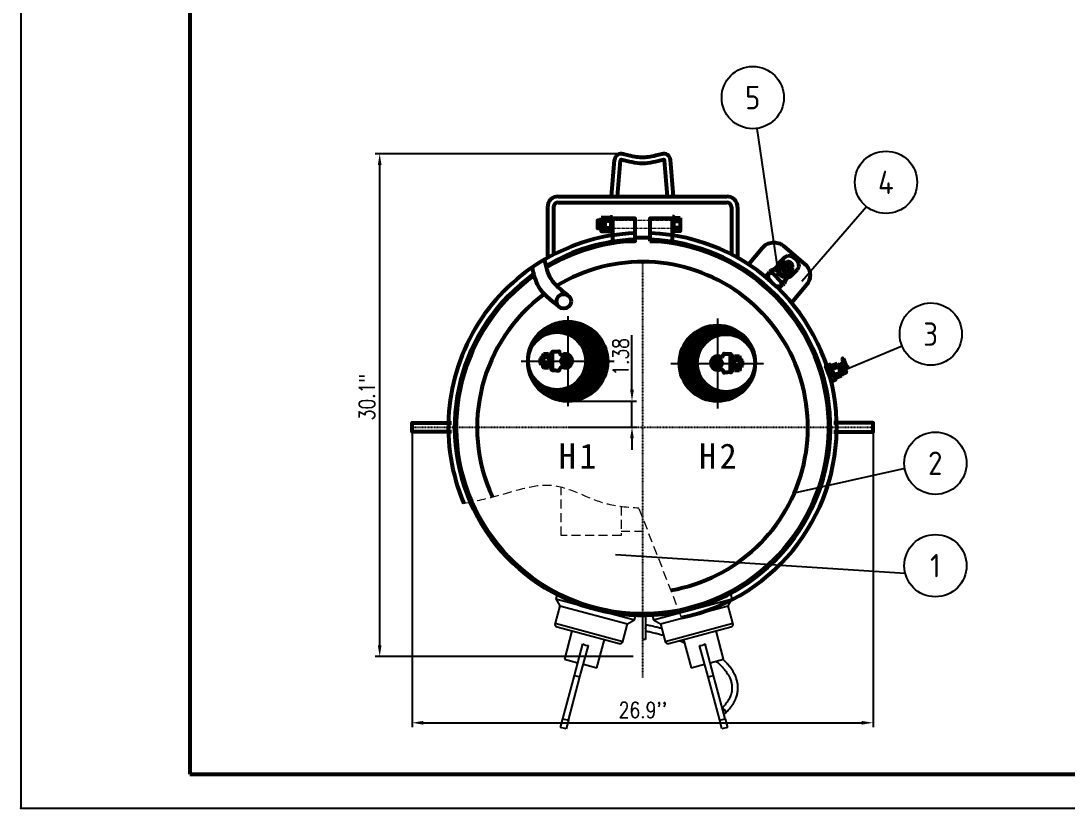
# Model space of a CAD drawing. Header units: millimetres. Extents: x 119255 to 128417, y -8474 to -5389.
# Drawn here: x 124628 to 126025, y -8474 to -7423 of the extents above; entities that cross this region are included whole.
import ezdxf
from ezdxf.enums import TextEntityAlignment as Align

# ---------------------------------------------------------------- set-up
doc = ezdxf.new("R2010")
doc.units = ezdxf.units.MM
doc.header["$LTSCALE"] = 3
for name, pattern in [('ACISOTGL', [3, 2, -1]), ('CENTER', [2, 1.25, -0.25, 0.25, -0.25]), ('DASHDOT', [0.55, 0.5, -0.025, 0, -0.025])]:
    doc.linetypes.add(name, pattern=pattern)
for name, color, linetype in [('2', 3, 'Continuous'), ('A', 3, 'Continuous'), ('C', 1, 'DASHDOT'), ('S', 254, 'Continuous'), ('几何体', 7, 'Continuous')]:
    doc.layers.add(name, color=color, linetype=linetype)
for name, color, linetype, lineweight in [('图层1', 1, 'CENTER', 13), ('标注、文本', 3, 'Continuous', 25), ('粗实线', 4, 'Continuous', 53)]:
    doc.layers.add(name, color=color, linetype=linetype, lineweight=lineweight)
doc.styles.add('ST_WIN', font='isocp2.shx', dxfattribs={"bigfont": 'hzdxfst.shx'})
doc.styles.get("Standard").update_dxf_attribs({"font": 'txt', "bigfont": 'gbcbig.shx'})
doc.styles.add('TH_GBDIM', font='romans.shx', dxfattribs={"width": 0.8, "bigfont": 'gbcbig.shx'})
doc.dimstyles.new('TH_GBDIM1', dxfattribs={"dimscale": 3, "dimtxt": 3.5, "dimasz": 2.5, "dimexe": 2, "dimexo": 0, "dimgap": 1.5, "dimtad": 1, "dimdec": 1, "dimzin": 0, "dimdsep": 46, "dimtxsty": 'TH_GBDIM', "dimcen": 2.5, "dimclrd": 3, "dimclre": 256, "dimclrt": 2, "dimadec": 0, "dimazin": 0, "dimtfac": 0.714286, "dimtdec": 1, "dimtmove": 0, "dimatfit": 3, "dimfxl": 1, "dimtzin": 0, "dimlwd": -1, "dimlwe": -1, "dimarcsym": 0})

# ---------------------------------------------------------------- blocks, each defined once
blk = doc.blocks.new('*D17')
at = {"layer": 'Defpoints', "color": 0, "transparency": 16777216}
for p in [(125150.1, -7965.4), (125766.1, -7971.4), (125766.1, -8360.2)]:
    blk.add_point(p, dxfattribs=at)
at = {"layer": '标注、文本', "transparency": 16777216}
for p, q in [((125150.1, -7965.4), (125150.1, -8366.2)), ((125766.1, -7971.4), (125766.1, -8366.2))]:
    blk.add_line(p, q, dxfattribs=at)
at = {"layer": '标注、文本', "color": 3, "transparency": 16777216}
blk.add_line((125165.1, -8360.2), (125751.1, -8360.2), dxfattribs=at)
for points in [[(125165.1, -8357.7), (125165.1, -8362.7), (125150.1, -8360.2)], [(125751.1, -8357.7), (125751.1, -8362.7), (125766.1, -8360.2)]]:
    blk.add_solid(points, dxfattribs=at)
at = {"layer": '标注、文本', "color": 2, "transparency": 16777216, "insert": (125458.6, -8343.2), "char_height": 21, "attachment_point": 5, "style": 'TH_GBDIM'}
blk.add_mtext("26.9''", dxfattribs=at)
blk = doc.blocks.new('*D13')
at = {"layer": 'Defpoints', "color": 0, "transparency": 16777216}
for p in [(125106.9, -7600.1), (125429.6, -7600.1), (125445.4, -8271.7)]:
    blk.add_point(p, dxfattribs=at)
at = {"layer": '标注、文本', "transparency": 16777216}
for p, q in [((125429.6, -7600.1), (125100.9, -7600.1)), ((125445.4, -8271.7), (125100.9, -8271.7))]:
    blk.add_line(p, q, dxfattribs=at)
at = {"layer": '标注、文本', "color": 3, "transparency": 16777216}
blk.add_line((125106.9, -8256.7), (125106.9, -7615.1), dxfattribs=at)
for points in [[(125104.4, -7615.1), (125109.4, -7615.1), (125106.9, -7600.1)], [(125104.4, -8256.7), (125109.4, -8256.7), (125106.9, -8271.7)]]:
    blk.add_solid(points, dxfattribs=at)
at = {"layer": '标注、文本', "color": 2, "transparency": 16777216, "insert": (125089.9, -7925.2), "char_height": 21, "attachment_point": 5, "rotation": 90, "style": 'TH_GBDIM'}
blk.add_mtext('30.1"', dxfattribs=at)
blk = doc.blocks.new('*D15')
at = {"layer": 'Defpoints', "color": 0, "transparency": 16777216}
for p in [(125358.1, -7930.4), (125358.1, -7965.4), (125444, -7965.4)]:
    blk.add_point(p, dxfattribs=at)
at = {"layer": '标注、文本', "color": 3, "transparency": 16777216}
for p, q in [((125444, -7915.4), (125444, -7842.6)), ((125444, -7965.4), (125444, -7930.4)), ((125444, -7980.4), (125444, -7995.4))]:
    blk.add_line(p, q, dxfattribs=at)
at = {"layer": '标注、文本', "transparency": 16777216}
for p, q in [((125358.1, -7930.4), (125450, -7930.4)), ((125358.1, -7965.4), (125450, -7965.4))]:
    blk.add_line(p, q, dxfattribs=at)
at = {"layer": '标注、文本', "color": 3, "transparency": 16777216}
for points in [[(125441.5, -7915.4), (125446.5, -7915.4), (125444, -7930.4)], [(125441.5, -7980.4), (125446.5, -7980.4), (125444, -7965.4)]]:
    blk.add_solid(points, dxfattribs=at)
at = {"layer": '标注、文本', "color": 2, "transparency": 16777216, "insert": (125429, -7871.5), "char_height": 21, "attachment_point": 5, "rotation": 90, "style": 'TH_GBDIM'}
blk.add_mtext('1.38', dxfattribs=at)
blk = doc.blocks.new('A$C3480972e')
at = {"layer": '几何体'}
for p, q in [((-114.1, 28.4), (-115.9, 21.8)), ((119.9, 21.8), (118.1, 28.4)), ((-115.9, 21.8), (-110.6, 12.6)), ((-115.9, 21.8), (-10.8, -6.4)), ((14.8, -6.4), (119.9, 21.8)), ((114.6, 12.6), (119.9, 21.8)), ((-110.6, 12.6), (-116.9, -10.9)), ((-110.6, 12.6), (-20, -11.7)), ((-10.8, -6.4), (-9, 0.2)), ((0, 0), (0, -32.4)), ((4, 0), (4, -32.4)), ((13, 0.2), (14.8, -6.4)), ((24, -11.7), (114.6, 12.6)), ((120.9, -10.9), (114.6, 12.6)), ((-116.9, -10.9), (-26.3, -35.2)), ((-26.3, -35.2), (-20, -11.7)), ((-20, -11.7), (-10.8, -6.4)), ((14.8, -6.4), (24, -11.7)), ((24, -11.7), (30.3, -35.2)), ((30.3, -35.2), (120.9, -10.9)), ((-114.1, -15.7), (-31.1, -37.9)), ((-94.3, -21), (-104.4, -58.6)), ((4.2, -14.7), (4, -15.4)), ((35.1, -37.9), (118.1, -15.7)), ((108.4, -58.6), (98.3, -21)), ((-90.9, -80.5), (-79.6, -38.4)), ((-83.6, -82.4), (-72.3, -40.4)), ((-61, -70.3), (-50.9, -32.6)), ((4, -32.4), (0, -32.4)), ((54.9, -32.6), (65, -70.3)), ((87.6, -82.4), (76.3, -40.4)), ((94.9, -80.5), (83.6, -38.4)), ((-104.4, -58.6), (-86.3, -63.5)), ((-79, -65.4), (-61, -70.3)), ((65, -70.3), (83, -65.4)), ((90.3, -63.5), (108.4, -58.6)), ((-106.4, -138.4), (-90.9, -80.5)), ((-99.1, -140.4), (-83.6, -82.4)), ((-90.9, -80.5), (-83.6, -82.4)), ((87.6, -82.4), (94.9, -80.5)), ((103.1, -140.4), (87.6, -82.4)), ((110.4, -138.4), (94.9, -80.5)), ((-109.5, -150), (-106.4, -138.4)), ((-106.4, -138.4), (-99.1, -140.4)), ((103.1, -140.4), (110.4, -138.4)), ((110.4, -138.4), (113.5, -150)), ((-102.2, -152), (-109.5, -150)), ((-99.1, -140.4), (-102.2, -152)), ((106.2, -152), (103.1, -140.4)), ((113.5, -150), (106.2, -152))]:
    blk.add_line(p, q, dxfattribs=at)
at = {"layer": '几何体', "flags": 128}
for points in [[(4, -18.4), (4.2, -17.7), (4.4, -16.7), (4.6, -15.6), (4.7, -14.7), (4.8, -13.9), (4.8, -13.3), (4.8, -13), (4.7, -13), (4.6, -13.3), (4.4, -13.9), (4.2, -14.7)], [(110.9, -128.2), (111.1, -129.1), (111, -130), (110.7, -130.7), (110.2, -131.3), (109.5, -131.6), (108.7, -131.7), (108.6, -131.7)]]:
    blk.add_lwpolyline(points, dxfattribs=at)
at = {"layer": '几何体'}
for centre, radius, start, end in [((-113.1, -11.9), 3.9, 164.9999, 255), ((117.1, -11.9), 3.9, 285, 15.0001), ((-30.1, -34.2), 3.9, 255, 345.0001), ((34.1, -34.2), 3.9, 194.9999, 285), ((106, -129.9), 5.16, 18.5277, 80.9668)]:
    blk.add_arc(centre, radius, start, end, dxfattribs=at)
for centre, major_axis in [((-64.3, 4.3), (11.9, 44.3)), ((68.3, 4.3), (-11.9, 44.3))]:
    blk.add_ellipse(centre, major_axis=major_axis, ratio=0.490049, start_param=2.971841, end_param=3.311344, dxfattribs=at)
for points, knots in [([(25.7, -18), (24.8, -17.7), (22.1, -17), (17.4, -15.8), (11.4, -14.4), (7.1, -13.5), (4.8, -13)], [0, 0, 0, 0, 0.13545, 0.38583, 0.673641, 1, 1, 1, 1]), ([(4, -21), (6.1, -21.5), (10.4, -22.3), (16.6, -23.8), (22.5, -25.4), (26.2, -26.4), (28, -26.9), (28.1, -26.9)], [0, 0, 0, 0, 0.260489, 0.527943, 0.771275, 0.991155, 1, 1, 1, 1]), ([(49.4, -34.1), (49.5, -34.2), (50.6, -34.6), (52.8, -35.5), (54.9, -36.3), (56, -36.8)], [0, 0, 0, 0, 0.052809, 0.500258, 1, 1, 1, 1]), ([(98.1, -61.4), (99.4, -62.4), (101.5, -64.2), (104.4, -67), (107, -69.7), (109.4, -72.5), (111.5, -75.3), (113.1, -77.6), (114.2, -79.4), (115.2, -81.1), (116.1, -82.9), (117, -85), (117.9, -87.3), (118.6, -89.6), (119, -91.7), (119.3, -93.4), (119.5, -95), (119.5, -96.6), (119.5, -98.4), (119.4, -100.2), (119.2, -102), (118.9, -103.4), (118.6, -104.5), (118.3, -105.5), (118, -106.6), (117.4, -108.1), (116.7, -109.8), (115.7, -111.8), (114.5, -114), (112.9, -116.4), (110.8, -119.1), (108.7, -121.6), (107.1, -123.2), (106.5, -123.8)], [0, 0, 0, 0, 0.053652, 0.093216, 0.138704, 0.188359, 0.233416, 0.272987, 0.29891, 0.323221, 0.351338, 0.38575, 0.424412, 0.461367, 0.495076, 0.521981, 0.544456, 0.570358, 0.600106, 0.629623, 0.656949, 0.681596, 0.696892, 0.710624, 0.727422, 0.750324, 0.779407, 0.808452, 0.841982, 0.880154, 0.923187, 0.971384, 1, 1, 1, 1]), ([(110.4, -131.1), (111.5, -130.1), (113.5, -128.1), (116.1, -125.3), (118.1, -122.8), (119.7, -120.7), (120.9, -118.8), (122.3, -116.5), (123.8, -113.6), (125.1, -110.5), (126, -107.8), (126.6, -105.4), (127.1, -102.9), (127.4, -100.2), (127.6, -97.4), (127.5, -94.7), (127.2, -92.2), (126.9, -90.1), (126.4, -87.9), (125.7, -85.4), (124.8, -82.7), (123.6, -80), (122.4, -77.6), (121.1, -75.2), (119.5, -72.8), (117.6, -70), (115.4, -67.2), (112.8, -64.2), (110.1, -61.4), (108.2, -59.6), (107.5, -58.9)], [0, 0, 0, 0, 0.0465344, 0.0873213, 0.122623, 0.1526304, 0.1774811, 0.1985997, 0.2473063, 0.2948174, 0.3243775, 0.3535825, 0.3858853, 0.4216641, 0.4583998, 0.4948734, 0.5283732, 0.554215, 0.5799184, 0.6140528, 0.6542164, 0.6911032, 0.7237884, 0.7531379, 0.7915919, 0.8297007, 0.871359, 0.9166332, 0.9657844, 1, 1, 1, 1])]:
    blk.add_open_spline(points, degree=3, knots=knots, dxfattribs=at)

msp = doc.modelspace()

# ---------------------------------------------------------------- linework, layer by layer
at = {"layer": 'A'}
for p, q in [((125639.14, -7756.81), (125611.41, -7566.24)), ((125671, -7770.32), (125757.48, -7670.76)), ((125713.42, -7895.03), (125804.82, -7856.78))]:
    msp.add_line(p, q, dxfattribs=at)
for centre in [(125605.42, -7525.09), (125783.42, -7638.27), (125843.28, -7840.97), (125849.42, -8013.48), (125849.42, -8150.35)]:
    msp.add_circle(centre, 41.58, dxfattribs=at)
at = {"layer": 'C', "linetype": 'CENTER', "ltscale": 0.02}
for p, q in [((125458.07, -7744.44), (125458.07, -8300)), ((125150.07, -7965.44), (125766.07, -7965.44))]:
    msp.add_line(p, q, dxfattribs=at)
at = {"layer": 'C'}
for p, q in [((125358.07, -7817.18), (125358.07, -7937.71)), ((125558.07, -7820.12), (125558.07, -7940.65)), ((125420.39, -7877.44), (125295.76, -7877.44)), ((125495.76, -7880.38), (125620.39, -7880.38))]:
    msp.add_line(p, q, dxfattribs=at)
at = {"layer": '图层1'}
for p, q in [((125448.07, -7705.94), (125448.07, -7716.62)), ((125468.07, -7705.94), (125468.07, -7716.62))]:
    msp.add_line(p, q, dxfattribs=at)
for points in [[(125498.07, -7689.44), (125418.07, -7689.44)], [(125418.07, -7699.44), (125498.07, -7699.44)]]:
    msp.add_lwpolyline(points, dxfattribs=at)
msp.add_arc((125458.07, -7997.44), 285, 87.98921, 92.01079, dxfattribs=at)
at = {"layer": '标注、文本'}
for p, q in [((124627.52, -5794.75), (124627.52, -8474.14)), ((125808.48, -8020.73), (125660.86, -8053.29)), ((125809.16, -8160.75), (125421.76, -8135.87)), ((124627.52, -8474.14), (128416.56, -8474.14))]:
    msp.add_line(p, q, dxfattribs=at)
msp.add_point((124627.52, -8474.14), dxfattribs=at)
at = {"layer": '粗实线'}
for p, q in [((124853.06, -5839.86), (124853.06, -8429.03)), ((124853.06, -8429.03), (128371.45, -8429.03))]:
    msp.add_line(p, q, dxfattribs=at)
at = {"layer": '粗实线', "ltscale": 2}
for p, q in [((125416.77, -7657.15), (125420.63, -7608.43)), ((125416.77, -7657.15), (125420.63, -7608.43)), ((125424.8, -7657.15), (125428.6, -7609.13)), ((125491.35, -7657.15), (125487.54, -7609.13)), ((125499.37, -7657.15), (125495.51, -7608.43)), ((125345.47, -7657.15), (125570.67, -7657.15)), ((125331.07, -7671.55), (125331.07, -7739.14)), ((125339.07, -7671.55), (125339.07, -7734.7)), ((125345.47, -7665.15), (125570.67, -7665.15)), ((125577.07, -7671.55), (125577.07, -7734.7)), ((125585.07, -7671.55), (125585.07, -7739.14)), ((125648.16, -7738.31), (125651.69, -7736.19)), ((125651.69, -7736.19), (125655.69, -7736.43)), ((125655.69, -7736.43), (125659.22, -7738.08)), ((125659.22, -7738.08), (125662.51, -7740.43)), ((125662.51, -7740.43), (125664.87, -7743.72)), ((125664.87, -7743.72), (125666.52, -7747.25)), ((125627.23, -7759.25), (125627.93, -7757.6)), ((125627.93, -7757.6), (125627.23, -7759.25)), ((125640.4, -7748.43), (125627.93, -7760.89)), ((125627.93, -7757.6), (125628.17, -7757.37)), ((125629.58, -7755.95), (125628.17, -7757.37)), ((125628.87, -7756.66), (125646.52, -7774.3)), ((125629.58, -7755.95), (125634.52, -7753.84)), ((125634.52, -7753.84), (125635.23, -7753.6)), ((125635.23, -7753.6), (125634.99, -7753.37)), ((125638.05, -7752.19), (125637.58, -7752.66)), ((125637.58, -7752.66), (125637.82, -7752.43)), ((125638.05, -7753.13), (125637.58, -7752.66)), ((125637.81, -7755.25), (125638.05, -7753.13)), ((125638.29, -7757.6), (125637.81, -7755.25)), ((125638.29, -7751.96), (125637.82, -7752.43)), ((125638.52, -7748.43), (125638.05, -7750.31)), ((125638.05, -7750.31), (125638.05, -7750.78)), ((125638.05, -7752.19), (125638.29, -7751.96)), ((125638.76, -7752.43), (125638.05, -7752.19)), ((125638.76, -7752.43), (125638.05, -7753.13)), ((125638.52, -7757.37), (125638.05, -7757.84)), ((125638.76, -7757.6), (125638.05, -7758.31)), ((125638.05, -7758.31), (125638.05, -7757.84)), ((125638.29, -7751.96), (125638.76, -7751.96)), ((125639.93, -7746.55), (125638.52, -7748.43)), ((125639.93, -7747.02), (125638.52, -7750.31)), ((125638.52, -7751.72), (125639.46, -7750.78)), ((125638.76, -7752.43), (125638.52, -7755.02)), ((125638.52, -7755.02), (125638.99, -7757.37)), ((125638.52, -7757.37), (125638.99, -7757.36)), ((125638.76, -7757.6), (125638.52, -7757.37)), ((125639.23, -7757.6), (125638.52, -7758.31)), ((125639.93, -7750.31), (125638.76, -7751.96)), ((125639.23, -7757.6), (125638.76, -7757.6)), ((125639.46, -7752.19), (125639.23, -7756.19)), ((125639.23, -7756.19), (125639.93, -7756.42)), ((125639.23, -7756.19), (125640.17, -7758.07)), ((125639.23, -7757.6), (125642.75, -7762.07)), ((125640.87, -7748.9), (125639.46, -7752.19)), ((125639.93, -7750.31), (125639.46, -7750.78)), ((125641.58, -7745.37), (125639.93, -7746.54)), ((125642.76, -7745.6), (125639.93, -7747.02)), ((125640.17, -7750.08), (125639.93, -7750.31)), ((125639.93, -7756.42), (125642.05, -7754.31)), ((125639.93, -7756.42), (125640.17, -7758.07)), ((125640.87, -7747.95), (125640.4, -7748.43)), ((125640.87, -7748.9), (125642.99, -7746.78)), ((125641.81, -7747.95), (125640.87, -7747.95)), ((125643.7, -7744.66), (125641.58, -7745.37)), ((125642.05, -7754.31), (125643.46, -7750.08)), ((125643.46, -7754.31), (125642.05, -7754.31)), ((125646.05, -7745.6), (125642.76, -7745.6)), ((125642.99, -7746.78), (125646.28, -7745.37)), ((125643.69, -7747.02), (125642.99, -7746.78)), ((125643.46, -7750.08), (125643.7, -7747.96)), ((125644.4, -7754.78), (125643.46, -7754.31)), ((125643.7, -7747.96), (125643.69, -7747.02)), ((125648.17, -7745.37), (125643.7, -7744.66)), ((125646.52, -7756.43), (125644.4, -7754.78)), ((125646.28, -7745.37), (125650.28, -7745.14)), ((125646.28, -7750.07), (125650.99, -7745.37)), ((125646.28, -7750.07), (125646.99, -7748.43)), ((125646.28, -7751.96), (125646.28, -7750.07)), ((125648.17, -7754.78), (125646.28, -7751.96)), ((125648.16, -7758.54), (125646.52, -7756.43)), ((125646.99, -7748.43), (125650.05, -7745.37)), ((125651.22, -7756.9), (125648.17, -7754.78)), ((125650.05, -7745.37), (125649.34, -7747.01)), ((125649.34, -7747.01), (125649.34, -7748.9)), ((125649.34, -7748.9), (125650.99, -7751.96)), ((125651.69, -7744.66), (125650.05, -7745.37)), ((125650.99, -7745.37), (125650.28, -7746.55)), ((125650.28, -7746.55), (125650.28, -7748.43)), ((125650.28, -7748.43), (125651.93, -7751.02)), ((125651.23, -7745.6), (125650.76, -7747.02)), ((125650.76, -7747.02), (125650.76, -7748.43)), ((125650.76, -7748.43), (125652.17, -7750.78)), ((125652.17, -7744.66), (125650.99, -7745.37)), ((125650.99, -7751.96), (125654.28, -7753.84)), ((125653.11, -7756.9), (125651.22, -7756.9)), ((125652.64, -7745.13), (125651.23, -7745.6)), ((125653.58, -7744.66), (125651.69, -7744.66)), ((125651.93, -7751.02), (125654.75, -7752.9)), ((125654.76, -7744.9), (125652.17, -7744.66)), ((125652.17, -7750.78), (125654.76, -7752.43)), ((125654.05, -7745.13), (125652.64, -7745.13)), ((125653.11, -7756.9), (125657.81, -7752.19)), ((125654.75, -7756.19), (125653.11, -7756.9)), ((125656.4, -7746.55), (125653.58, -7744.66)), ((125656.4, -7746.55), (125654.05, -7745.13)), ((125654.28, -7753.84), (125656.17, -7753.84)), ((125654.75, -7752.9), (125656.4, -7752.66)), ((125654.75, -7756.19), (125657.81, -7753.13)), ((125656.64, -7746.31), (125654.76, -7744.9)), ((125654.76, -7752.43), (125656.17, -7752.43)), ((125656.17, -7752.43), (125657.34, -7751.72)), ((125656.17, -7753.84), (125657.81, -7753.13)), ((125658.05, -7749.13), (125656.4, -7746.55)), ((125658.52, -7749.6), (125656.4, -7746.55)), ((125656.4, -7752.66), (125657.81, -7752.19)), ((125657.57, -7756.66), (125656.4, -7760.19)), ((125658.28, -7748.43), (125656.64, -7746.31)), ((125657.34, -7751.72), (125658.05, -7750.54)), ((125658.05, -7752.9), (125657.57, -7756.66)), ((125657.58, -7760.43), (125657.58, -7757.13)), ((125657.81, -7752.19), (125658.52, -7751.02)), ((125657.81, -7753.13), (125658.52, -7751.48)), ((125658.28, -7759.25), (125657.81, -7755.02)), ((125658.05, -7750.54), (125658.05, -7749.13)), ((125658.52, -7751.02), (125658.28, -7748.43)), ((125658.52, -7751.48), (125658.52, -7749.6)), ((125666.75, -7751.25), (125664.87, -7755.01)), ((125666.52, -7747.25), (125666.75, -7751.25)), ((125623.93, -7762.54), (125627.23, -7759.25)), ((125623.93, -7762.54), (125627.23, -7759.25)), ((125626.05, -7765.6), (125623.93, -7762.54)), ((125627.23, -7759.25), (125626.05, -7761.84)), ((125626.29, -7766.78), (125626.05, -7761.84)), ((125630.99, -7771.95), (125626.29, -7766.78)), ((125626.99, -7759.48), (125626.76, -7759.25)), ((125627.47, -7760.89), (125627.23, -7759.25)), ((125627.7, -7761.13), (125627.47, -7760.89)), ((125636.4, -7776.89), (125630.99, -7771.95)), ((125638.52, -7758.31), (125638.05, -7758.31)), ((125642.05, -7762.78), (125638.52, -7758.31)), ((125640.17, -7758.07), (125642.29, -7760.66)), ((125642.75, -7762.07), (125642.05, -7762.78)), ((125642.05, -7763.25), (125642.05, -7762.78)), ((125642.52, -7762.78), (125642.05, -7763.25)), ((125642.28, -7763.48), (125642.05, -7763.25)), ((125642.99, -7762.78), (125642.28, -7763.48)), ((125642.28, -7775.25), (125654.75, -7762.78)), ((125642.29, -7760.66), (125644.87, -7762.78)), ((125642.52, -7762.78), (125642.75, -7762.07)), ((125642.99, -7762.78), (125642.52, -7762.78)), ((125645.11, -7764.42), (125642.75, -7763.01)), ((125643.23, -7762.54), (125642.99, -7762.78)), ((125643.23, -7762.54), (125645.58, -7763.95)), ((125646.75, -7763.25), (125644.87, -7762.78)), ((125644.87, -7762.78), (125646.99, -7763.95)), ((125647.7, -7765.13), (125645.11, -7764.42)), ((125645.58, -7763.95), (125648.17, -7764.66)), ((125646.75, -7763.25), (125648.87, -7761.13)), ((125646.99, -7763.95), (125646.75, -7763.25)), ((125646.99, -7763.95), (125650.75, -7763.48)), ((125649.34, -7768.66), (125647.22, -7773.6)), ((125648.17, -7764.66), (125647.7, -7765.13)), ((125647.7, -7765.6), (125647.7, -7765.13)), ((125648.16, -7765.13), (125647.7, -7765.6)), ((125648.17, -7765.6), (125647.7, -7765.6)), ((125648.87, -7759.72), (125648.16, -7758.54)), ((125648.16, -7765.13), (125648.17, -7764.66)), ((125648.64, -7765.13), (125648.16, -7765.13)), ((125648.64, -7765.13), (125648.17, -7765.6)), ((125648.64, -7765.13), (125648.4, -7764.89)), ((125652.17, -7763.95), (125648.64, -7765.13)), ((125648.64, -7764.66), (125650.75, -7764.42)), ((125648.64, -7764.66), (125648.64, -7765.13)), ((125652.87, -7759.48), (125648.87, -7761.13)), ((125648.87, -7761.13), (125648.87, -7759.72)), ((125649.58, -7767.95), (125649.34, -7767.72)), ((125649.34, -7768.66), (125649.58, -7767.95)), ((125650.75, -7763.48), (125654.28, -7762.31)), ((125650.75, -7764.42), (125652.64, -7763.48)), ((125652.64, -7763.48), (125652.17, -7763.95)), ((125652.64, -7764.42), (125652.17, -7763.95)), ((125652.4, -7765.13), (125652.64, -7764.89)), ((125653.11, -7763.95), (125652.64, -7763.48)), ((125653.34, -7763.72), (125652.64, -7764.42)), ((125652.64, -7764.89), (125654.75, -7764.66)), ((125655.23, -7759.49), (125652.87, -7759.48)), ((125653.11, -7763.01), (125652.87, -7762.78)), ((125652.87, -7764.66), (125655.93, -7763.01)), ((125653.11, -7763.01), (125653.34, -7763.72)), ((125654.28, -7762.31), (125656.4, -7760.19)), ((125654.75, -7762.78), (125655.22, -7762.31)), ((125654.75, -7764.66), (125656.63, -7763.25)), ((125655.22, -7762.31), (125655.22, -7761.36)), ((125656.16, -7759.48), (125655.23, -7759.49)), ((125655.93, -7763.01), (125657.58, -7760.43)), ((125656.4, -7760.19), (125656.16, -7759.48)), ((125656.63, -7763.25), (125657.81, -7761.6)), ((125657.81, -7761.6), (125658.28, -7759.25)), ((125636.4, -7776.89), (125641.34, -7777.13)), ((125636.88, -7776.89), (125636.4, -7776.89)), ((125640.64, -7779.24), (125637.58, -7777.13)), ((125640.64, -7779.24), (125643.93, -7775.95)), ((125640.64, -7779.24), (125643.93, -7775.95)), ((125641.34, -7777.13), (125643.93, -7775.95)), ((125642.29, -7775.72), (125641.82, -7775.25)), ((125643.7, -7775.72), (125642.29, -7775.72)), ((125643.69, -7776.19), (125643.46, -7775.95)), ((125645.34, -7775.01), (125643.7, -7775.72)), ((125643.93, -7775.95), (125645.34, -7775.01)), ((125645.81, -7775.01), (125645.34, -7775.01)), ((125645.81, -7775.01), (125647.22, -7773.6)), ((125324.92, -7869.58), (125325.75, -7867.9)), ((125324.92, -7883.38), (125324.92, -7869.58)), ((125332.43, -7867.65), (125325.77, -7867.77)), ((125333.39, -7869.34), (125336.06, -7868.86)), ((125333.39, -7885.08), (125333.39, -7869.34)), ((125336.06, -7868.86), (125336.06, -7875.39)), ((125337.95, -7889.21), (125337.75, -7864.98)), ((125575.61, -7892.14), (125575.81, -7867.92)), ((125321.77, -7873.7), (125323.47, -7872.25)), ((125321.77, -7880.11), (125321.77, -7873.7)), ((125322.74, -7881.93), (125321.77, -7880.11)), ((125324.92, -7881.93), (125322.74, -7881.93)), ((125324.92, -7872), (125323.47, -7872.25)), ((125323.47, -7872.25), (125323.47, -7881.69)), ((125323.47, -7881.69), (125324.92, -7881.93)), ((125324.92, -7881.93), (125324.92, -7872)), ((125332.43, -7872.25), (125325.89, -7872.25)), ((125332.43, -7881.45), (125325.89, -7881.45)), ((125336.06, -7875.39), (125333.39, -7876.85)), ((125333.39, -7876.85), (125333.39, -7878.54)), ((125333.39, -7878.54), (125335.96, -7876.89)), ((125361.48, -7871.28), (125358.57, -7873.19)), ((125362.45, -7880.72), (125359.51, -7879.14)), ((125362.45, -7872.97), (125359.55, -7874.66)), ((125363.17, -7875.15), (125360.02, -7876.99)), ((125363.17, -7879.07), (125360.02, -7876.99)), ((125550.39, -7878.09), (125553.54, -7879.93)), ((125550.39, -7882.01), (125553.54, -7879.93)), ((125551.12, -7875.91), (125554.01, -7877.6)), ((125551.12, -7883.66), (125554.06, -7882.07)), ((125552.08, -7874.22), (125554.99, -7876.13)), ((125580.17, -7872.28), (125577.5, -7871.79)), ((125577.5, -7871.79), (125577.5, -7878.33)), ((125577.5, -7878.33), (125580.17, -7879.78)), ((125580.17, -7881.48), (125577.6, -7879.83)), ((125580.17, -7888.01), (125580.17, -7872.28)), ((125580.17, -7879.78), (125580.17, -7881.48)), ((125581.14, -7870.58), (125587.79, -7870.7)), ((125581.14, -7875.18), (125587.67, -7875.18)), ((125588.64, -7872.52), (125587.81, -7870.84)), ((125588.64, -7886.32), (125588.64, -7872.52)), ((125588.64, -7884.87), (125588.64, -7874.94)), ((125588.64, -7874.94), (125590.09, -7875.18)), ((125591.79, -7876.64), (125590.09, -7875.18)), ((125590.09, -7875.18), (125590.09, -7884.63)), ((125590.82, -7884.87), (125591.79, -7883.05)), ((125591.79, -7883.05), (125591.79, -7876.64)), ((125718.12, -7880.61), (125709.83, -7883.76)), ((125719.48, -7882.38), (125724.2, -7880.59)), ((125719.48, -7882.38), (125724.02, -7894.35)), ((125728.73, -7892.56), (125724.2, -7880.59)), ((125730.89, -7883.56), (125730.05, -7883.88)), ((125332.43, -7886.29), (125325.89, -7886.29)), ((125336.06, -7884.84), (125333.39, -7885.08)), ((125577.5, -7887.77), (125580.17, -7888.01)), ((125581.14, -7884.38), (125587.67, -7884.38)), ((125581.14, -7889.22), (125587.67, -7889.22)), ((125590.09, -7884.63), (125588.64, -7884.87)), ((125588.64, -7884.87), (125590.82, -7884.87)), ((125714.52, -7897.95), (125709.99, -7885.98)), ((125719.64, -7884.6), (125711.34, -7887.75)), ((125722.66, -7892.58), (125714.37, -7895.72)), ((125724.17, -7896.57), (125715.88, -7899.71)), ((125724.02, -7894.35), (125728.73, -7892.56))]:
    msp.add_line(p, q, dxfattribs=at)
at = {"layer": '粗实线', "color": 8, "linetype": 'ACISOTGL', "lineweight": 0, "ltscale": 2}
for p, q in [((125349.24, -8110.14), (125349.24, -8045.26)), ((125429.35, -8071.11), (125429.35, -8110.14)), ((125510.2, -8219.65), (125453.26, -8073.13)), ((125429.35, -8104.09), (125465.29, -8104.09)), ((125429.35, -8110.14), (125349.24, -8110.14))]:
    msp.add_line(p, q, dxfattribs=at)
at = {"layer": '粗实线', "ltscale": 2}
for points in [[(125402.67, -7685.56), (125402.67, -7703.33), (125407.67, -7703.33), (125407.67, -7685.56)], [(125407.67, -7685.56), (125407.67, -7703.33), (125416.07, -7703.33), (125416.07, -7685.56)], [(125418.07, -7684.44), (125418.07, -7704.44), (125416.07, -7704.44), (125416.07, -7684.44)], [(125418.07, -7716.66), (125448.07, -7716.66), (125448.07, -7686.62), (125418.07, -7686.62)], [(125468.07, -7716.66), (125498.07, -7716.66), (125498.07, -7686.62), (125468.07, -7686.62)], [(125498.07, -7684.44), (125498.07, -7704.44), (125500.07, -7704.44), (125500.07, -7684.44)], [(125508.47, -7685.56), (125508.47, -7703.33), (125500.07, -7703.33), (125500.07, -7685.56)], [(125402.67, -7690), (125402.67, -7698.89), (125407.67, -7698.89), (125407.67, -7690)], [(125407.67, -7690), (125407.67, -7698.89), (125416.07, -7698.89), (125416.07, -7690)], [(125508.47, -7690), (125508.47, -7698.89), (125500.07, -7698.89), (125500.07, -7690)], [(125710.96, -7904.22), (125703.16, -7883.65), (125708.36, -7881.68), (125716.15, -7902.25)], [(125728.89, -7892.99), (125724.03, -7880.17), (125725.44, -7879.63), (125730.3, -7892.46)]]:
    msp.add_lwpolyline(points, close=True, dxfattribs=at)
for points in [[(125402.67, -7689.44), (125398.07, -7689.44), (125398.07, -7699.44), (125402.67, -7699.44)], [(125729.36, -7885.48), (125725.11, -7874.25)], [(125726.23, -7873.82), (125730.49, -7885.05)], [(125730.89, -7883.56), (125731.77, -7885.9), (125728.31, -7887.21), (125727.42, -7884.88), (125728.92, -7884.31)], [(125202.63, -7971.44), (125150.07, -7971.44), (125150.07, -7959.44), (125202.63, -7959.44)], [(125713.51, -7971.44), (125766.07, -7971.44), (125766.07, -7959.44), (125713.51, -7959.44)]]:
    msp.add_lwpolyline(points, dxfattribs=at)
msp.add_lwpolyline([(125599.56, -7747.91), (125618.21, -7725.68, -0.4142136), (125646.39, -7723.22), (125674.73, -7747, -0.4142136), (125677.2, -7775.18), (125657.19, -7799.03)], format="xyb", dxfattribs=at)
for centre, radius in [((125352.91, -7797.23), 9.75), ((125358.07, -7877.44), 53), ((125356.57, -7877.09), 51.5), ((125355.49, -7877.09), 50.42), ((125355.07, -7877.09), 50), ((125353.85, -7877.07), 48.78), ((125352.4, -7877.09), 47.33), ((125350.7, -7876.86), 45.63), ((125349.25, -7876.85), 44.18), ((125347.07, -7876.85), 42), ((125345.86, -7876.85), 40.79), ((125343.93, -7876.85), 38.86), ((125558.07, -7880.03), 50.42), ((125559.71, -7880.01), 48.78), ((125561.16, -7880.02), 47.33), ((125562.86, -7879.79), 45.63), ((125564.31, -7879.78), 44.18), ((125566.49, -7879.78), 42), ((125567.7, -7879.78), 40.79), ((125569.64, -7879.78), 38.86), ((125354.7, -7876.85), 5.33), ((125355.01, -7876.85), 4.29), ((125558.86, -7879.78), 5.33), ((125558.55, -7879.78), 4.29)]:
    msp.add_circle(centre, radius, dxfattribs=at)
for centre, radius, start, end in [((125429.6, -7609.15), 9, 71.09977, 175.45082), ((125429.6, -7609.15), 9, 71.09977, 175.45082), ((125486.54, -7609.15), 9, 4.54918, 108.90023), ((125429.6, -7609.21), 1, 64.91291, 175.48808), ((125486.55, -7609.21), 1, 4.51192, 115.08709), ((125345.47, -7671.55), 14.4, 90, 180), ((125570.67, -7671.55), 14.4, 0, 90), ((125345.47, -7671.55), 6.4, 90, 180), ((125570.67, -7671.55), 6.4, 0, 90), ((125458.07, -7965.44), 259.5, 92.37317, 203.07182), ((125458.07, -7965.44), 251, 125.30471, 87.5402), ((125458.07, -7965.44), 251, 92.4598, 120.8681), ((125458.07, -7947.44), 235, 87.98921, 92.01079), ((125458.07, -7965.44), 259.5, 281.58888, 87.62683), ((125458.07, -7965.44), 249, 125.47787, 87.51889), ((125458.07, -7965.44), 249, 92.48111, 121.00607), ((125458.07, -7965.44), 221, 279.88726, 121.3027), ((125458.07, -7965.44), 221, 126.41276, 204.93032), ((125329.88, -7869.95), 4.61, 150.04727, 209.9527), ((125329.16, -7869.95), 4, 324.86423, 35.13577), ((125355.01, -7876.85), 9.16, 237.78524, 122.50475), ((125355.01, -7876.85), 8.46, 239.70829, 120.35182), ((125355.22, -7876.77), 7.2, 29.59133, 116.20321), ((125328.4, -7883.87), 3.49, 136.07755, 226.71416), ((125340.05, -7876.85), 14.89, 162.00748, 197.99252), ((125321.98, -7876.85), 11.41, 336.22907, 23.77093), ((125329.88, -7883.87), 3.51, 316.40311, 43.59689), ((125345.75, -7876.93), 6.53, 336.00423, 24.8977), ((125355.37, -7878.39), 6.45, 237.2512, 341.14475), ((125344.36, -7877.01), 10.34, 336.51293, 23.93235), ((125558.55, -7879.78), 9.16, 57.49525, 302.21476), ((125558.55, -7879.78), 8.46, 59.64818, 300.29171), ((125558.35, -7879.71), 7.2, 63.79679, 150.40867), ((125558.19, -7881.33), 6.45, 198.85525, 302.7488), ((125569.2, -7879.94), 10.34, 156.06765, 203.48707), ((125567.81, -7879.87), 6.53, 155.1023, 203.99577), ((125591.58, -7879.78), 11.41, 156.22907, 203.77093), ((125584.4, -7872.88), 4, 144.86423, 215.13577), ((125583.68, -7872.88), 4.61, 330.0473, 29.95273), ((125573.51, -7879.78), 14.89, 342.00748, 17.99252), ((125713.59, -7884.61), 3.85, 167.15238, 234.35853), ((125715.88, -7883.75), 3.85, 347.15238, 54.35853), ((125725.67, -7874.04), 0.603, 20.75546, 200.75546), ((125583.68, -7886.8), 3.51, 136.40311, 223.59689), ((125585.16, -7886.8), 3.49, 313.28584, 43.92245), ((125725.77, -7886.84), 14.45, 183.58484, 217.92608), ((125718.12, -7896.58), 3.85, 167.15238, 234.35853), ((125708.24, -7893.48), 14.45, 3.58484, 37.92608), ((125720.41, -7895.71), 3.85, 347.15238, 54.35853), ((125729.93, -7885.27), 0.603, 200.75546, 20.75546)]:
    msp.add_arc(centre, radius, start, end, dxfattribs=at)
msp.add_open_spline([(125484.16, -7600.55), (125481.32, -7601.27), (125478.54, -7601.97), (125472.34, -7603.39), (125468.95, -7604.06), (125464.36, -7604.67), (125463.06, -7604.81), (125460.86, -7604.96), (125459.94, -7605.01), (125458.32, -7605.04), (125457.6, -7605.04), (125456.16, -7605), (125455.43, -7604.97), (125453.23, -7604.82), (125451.73, -7604.67), (125446.75, -7603.99), (125443.16, -7603.26), (125437.01, -7601.82), (125434.52, -7601.19), (125431.98, -7600.55)], degree=3, knots=[0, 0, 0, 0, 8.6289129, 8.6289129, 19.6760002, 19.6760002, 24.1076651, 24.1076651, 27.305856, 27.305856, 29.8533288, 29.8533288, 32.4008016, 32.4008016, 37.4957473, 37.4957473, 49.1694807, 49.1694807, 56.8905328, 56.8905328, 56.8905328, 56.8905328], dxfattribs=at)
for points in [[(125486.12, -7608.31), (125458.07, -7613.03), (125430.02, -7608.31)], [(125358.19, -7789.04), (125335.84, -7767.37), (125327.37, -7741.34)], [(125345.17, -7803.16), (125319.41, -7777.71), (125310.94, -7751.69)], [(125352.52, -7882.17), (125352.52, -7883.14), (125352.04, -7883.63), (125350.82, -7884.11), (125349.61, -7885.08), (125348.4, -7886.29), (125347.44, -7887.74), (125346.95, -7888.95), (125346.71, -7889.68), (125346.33, -7889.68), (125345.08, -7889.6), (125338.28, -7889.16), (125337.51, -7889.19), (125336.66, -7888.59), (125336.06, -7887.98), (125336.06, -7887.5), (125336.06, -7885.66), (125336.06, -7868.86), (125336.06, -7867.81), (125336.06, -7867.04), (125336.06, -7866.68), (125336.3, -7865.95), (125336.54, -7865.71), (125337.03, -7865.23), (125337.42, -7864.68), (125338.25, -7864.52), (125342.61, -7864.52), (125346.1, -7864.26), (125346.95, -7864.26), (125347.07, -7864.74), (125347.68, -7866.44), (125348.65, -7868.13), (125349.49, -7868.74), (125351.19, -7869.83), (125352.04, -7870.31), (125352.52, -7870.79), (125352.52, -7871.04), (125352.52, -7871.76), (125352.04, -7872.25), (125351.31, -7873.21), (125350.58, -7873.94), (125349.86, -7876.36), (125349.86, -7878.3), (125350.46, -7880.24), (125351.79, -7881.2), (125352.52, -7882.17)], [(125561.04, -7885.11), (125561.04, -7886.08), (125561.53, -7886.56), (125562.74, -7887.05), (125563.95, -7888.01), (125565.16, -7889.22), (125566.13, -7890.68), (125566.61, -7891.89), (125566.85, -7892.61), (125567.23, -7892.61), (125568.48, -7892.53), (125575.29, -7892.09), (125576.05, -7892.13), (125576.9, -7891.52), (125577.5, -7890.92), (125577.5, -7890.44), (125577.5, -7888.59), (125577.5, -7871.79), (125577.5, -7870.75), (125577.5, -7869.98), (125577.5, -7869.62), (125577.26, -7868.89), (125577.02, -7868.65), (125576.54, -7868.16), (125576.14, -7867.62), (125575.31, -7867.46), (125570.95, -7867.46), (125567.46, -7867.19), (125566.61, -7867.19), (125566.49, -7867.68), (125565.88, -7869.37), (125564.92, -7871.07), (125564.07, -7871.67), (125562.37, -7872.76), (125561.53, -7873.25), (125561.04, -7873.73), (125561.04, -7873.97), (125561.04, -7874.7), (125561.53, -7875.18), (125562.25, -7876.15), (125562.98, -7876.88), (125563.71, -7879.3), (125563.71, -7881.24), (125563.1, -7883.17), (125561.77, -7884.14), (125561.04, -7885.11)]]:
    msp.add_spline(points, degree=3, dxfattribs=at)
for points in [[(125639.93, -7746.54), (125639.93, -7746.54), (125648.17, -7738.31), (125648.17, -7738.31)], [(125648.17, -7738.31), (125648.17, -7738.31), (125639.93, -7746.54), (125639.93, -7746.54)], [(125656.63, -7763.25), (125656.63, -7763.25), (125664.87, -7755.01), (125664.87, -7755.01)], [(125664.87, -7755.01), (125664.87, -7755.01), (125656.63, -7763.25), (125656.63, -7763.25)]]:
    msp.add_open_spline(points, degree=3, dxfattribs=at)
at = {"layer": '粗实线', "color": 8, "linetype": 'ACISOTGL', "lineweight": 0, "ltscale": 2}
msp.add_spline([(125219.33, -8067.14), (125267.75, -8055.94), (125336.98, -8043.04), (125408.92, -8067.25), (125453.26, -8073.13)], degree=3, dxfattribs=at)

# ---------------------------------------------------------------- block references
at = {"layer": '标注、文本'}
msp.add_blockref('A$C3480972e', (125458.07, -8216.44), dxfattribs=at)

# ---------------------------------------------------------------- texts
at = {"layer": '2', "linetype": 'Continuous', "char_height": 33.6, "width": 106.4485, "attachment_point": 1, "line_spacing_factor": 2}
for s, insert in [('{\\fFangSong|b1|i0|c134|p49;\\T1.2;H1}', (125346.19, -7987.1)), ('{\\fFangSong|b1|i0|c134|p49;\\T1.2;H2}', (125533.62, -7987.1))]:
    msp.add_mtext(s, dxfattribs=dict(at, insert=insert))
at = {"layer": 'S', "color": 7, "style": 'ST_WIN'}
for s, p in [('5', (125605.26, -7525.09)), ('4', (125783.25, -7638.27)), ('3', (125843.11, -7840.97)), ('2', (125849.26, -8013.48)), ('1', (125849.26, -8150.35))]:
    msp.add_text(s, height=31.18, dxfattribs=at).set_placement(p, align=Align.MIDDLE)

# ---------------------------------------------------------------- dimensions: what is measured, and where the dimension line sits
at = {"layer": '标注、文本'}
for base, p1, p2, text, picture, middle in [((125106.9, -7600.15), (125445.37, -8271.73), (125429.6, -7600.15), '30.1"', '*D13', (125106.9, -7925.17)), ((125443.97, -7965.44), (125358.07, -7930.44), (125358.07, -7965.44), '1.38', '*D15', (125443.97, -7871.54))]:
    dim = msp.add_linear_dim(base=base, p1=p1, p2=p2, angle=90, text=text, dimstyle='TH_GBDIM1', override={"dimtxt": 7, "dimasz": 5}, dxfattribs=at)
    dim.commit()
    dim.dimension.update_dxf_attribs({"geometry": picture, "text_midpoint": middle, "dimtype": 160})
dim = msp.add_linear_dim(base=(125766.07, -8360.23), p1=(125150.07, -7965.44), p2=(125766.07, -7971.44), text="26.9''", dimstyle='TH_GBDIM1', override={"dimtxt": 7, "dimasz": 5}, dxfattribs=at)
dim.commit()
dim.dimension.update_dxf_attribs({"geometry": '*D17', "text_midpoint": (125458.63, -8360.23), "dimtype": 160})

doc.saveas('drawing.dxf')
